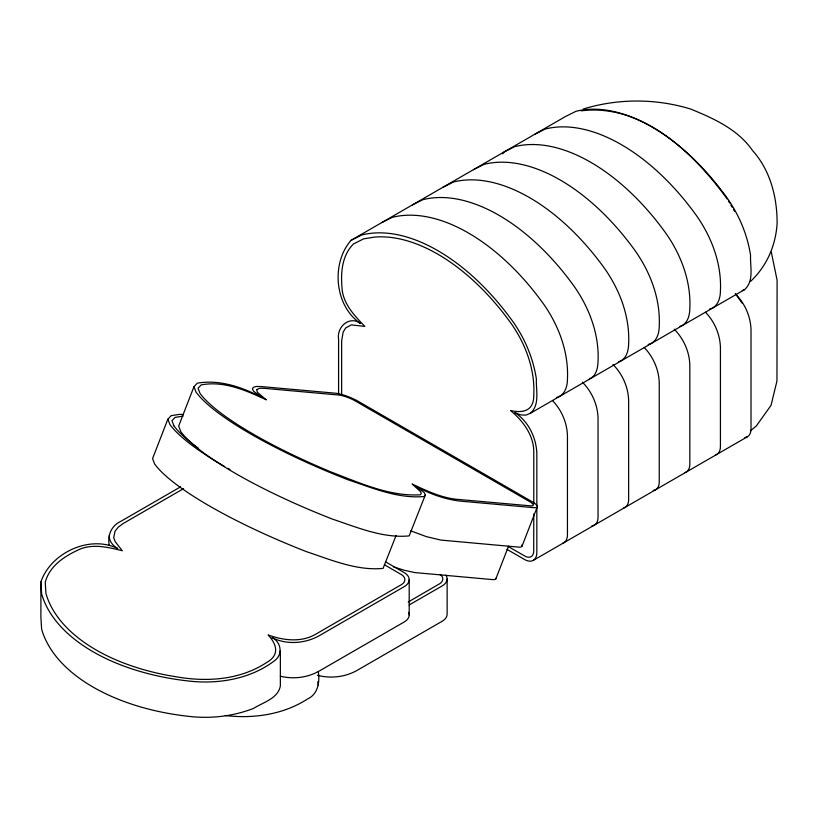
<?xml version="1.0" encoding="UTF-8"?>
<svg xmlns="http://www.w3.org/2000/svg" width="818" height="818" viewBox="0 0 818 818"><rect width="100%" height="100%" fill="white"/><g stroke="black" fill="none" stroke-linecap="round" stroke-linejoin="round"><path stroke-width="1.23" d="M109.336 545.504C107.148 535.923 111.238 525.954 120.195 521.7L180.604 486.822M385.421 561.772L404.123 572.569A17.311 9.99 0 0 1 404.123 586.7L318.458 636.159C304.388 643.654 286.32 644.962 271.954 637.57C280.993 641.67 283.079 654.063 275.083 660.33C252.108 678.03 222.036 683.766 193.58 681.527A184.101 106.289 0 0 1 41.616 593.786L40.9 581.935C50.604 552.978 89.53 534.604 117.751 548.541C113.058 545.913 108.835 541.117 109.336 535.412M318.304 671.445C319.899 681.987 318.202 694.093 307.445 699.042C285.073 713.48 257.793 718.214 231.525 716.149A184.101 106.289 0 0 1 225.257 715.494M183.109 414.583L179.592 414.337L171.177 415.677L167.864 419.164L152.567 458.591L154.612 463.959A184.101 38.906 21.2 0 0 306.576 551.7C331.034 559.829 356.904 570.964 383.069 568.387L396.106 535.442M193.968 386.669L178.672 426.096L180.706 431.475A184.101 38.906 21.2 0 0 332.681 519.205C357.129 527.334 383.008 538.469 409.174 535.892L425.36 494.839L424.164 492.508L415.994 486.403C429.399 493.663 444.051 499.072 459.215 501.015L533.408 507.641A17.311 3.661 21.2 0 0 531.772 501.516L357.987 401.188A17.311 3.661 21.2 0 0 335.145 393.172L260.962 386.546L256.218 386.495L253.314 387.303L252.425 388.928L253.611 391.27L261.791 397.374C242.2 387.129 219.572 379.286 197.281 383.182L193.968 386.669L196.013 392.037A184.101 38.906 21.2 0 0 347.977 479.777C372.425 487.906 398.305 499.041 424.47 496.465L425.36 494.839M495.933 578.674L508.53 546.199M522.037 546.179L537.334 506.751M536.843 505.544L536.843 453.55C536.301 437.61 528.408 421.321 514.819 412.569L520.524 414.89L525.831 415.135L530.391 413.284L744.564 289.633C754.308 281.065 750.034 266.525 750.546 255.298C747.437 235.052 739.482 215.911 727.877 199.071A184.101 106.289 60 0 0 575.903 111.33L565.279 116.637L351.106 240.287C330.881 263.171 334.439 306.065 360.615 323.539C349.603 315.186 336.535 326.883 338.591 339.081L338.591 393.611M502.671 153.835L504.082 151.974L514.716 146.657A184.101 106.289 60 0 1 666.68 234.398C681.598 256.116 691.149 282.098 689.83 308.693C689.686 315.554 687.488 324.357 679.952 326.351M530.391 413.284C540.136 404.716 535.862 390.176 536.373 378.949C533.264 358.703 525.309 339.562 513.704 322.721A184.101 106.289 60 0 0 361.73 234.981L351.106 240.287M750.413 281.525C766.691 266.341 775.638 245.758 777.1 223.703C777.284 197.496 770.362 170.287 752.488 150.451C737.877 129.336 713.664 118.436 690.637 109.039C655.78 98.364 618.03 98.364 583.183 109.039M750.382 430.83L756.313 426.025L771.047 405.319L776.957 381.004L777.1 280.237L771.302 252.128M183.621 488.612L123.344 523.408L118.303 527.089L115.041 531.219L113.712 537.682L115.246 541.731L122.322 550.77C108.753 547.395 94.254 543.735 80.593 548.878C65.542 555.504 49.745 565.32 45.246 582.191L45.931 593.479A179.684 103.743 0 0 0 176.054 676.752C206.545 682.192 239.776 680.075 266.3 662.733C279.347 655.494 277.578 645.187 268.099 634.932C283.161 640.422 300.983 642.703 315.482 634.339L402.18 584.195A12.976 7.485 0 0 0 402.18 575.074L384.378 564.706M408.223 601.997L440.125 583.479A12.976 7.485 0 0 0 440.125 574.369M409.123 605.013L442.068 585.985A17.311 9.99 0 0 0 445.82 575.095M533.264 560.391L747.437 436.74M534.686 134.305L545.309 128.999A184.101 106.289 60 0 1 697.273 216.729C712.202 238.447 721.742 264.429 720.423 291.034C720.413 298.406 717.56 307.445 709.41 309.153M473.489 169.633L484.113 164.326A184.101 106.289 60 0 1 636.087 252.056C651.005 273.774 660.555 299.766 659.236 326.362C659.226 333.734 656.373 342.773 648.214 344.48M442.896 187.302L453.52 181.985A184.101 106.289 60 0 1 605.484 269.725C620.412 291.443 629.952 317.425 628.633 344.03C628.49 350.881 626.291 359.685 618.766 361.679M412.292 204.96L422.926 199.653A184.101 106.289 60 0 1 574.89 287.394C589.819 309.102 599.359 335.094 598.04 361.689C597.794 368.11 596.117 376.454 589.308 378.877M381.699 222.629L392.333 217.322A184.101 106.289 60 0 1 544.297 305.053C559.215 326.771 568.766 352.752 567.447 379.358C567.436 386.73 564.584 395.769 556.434 397.476M742.284 290.554L744.564 289.633M581.291 110.829C642.6 103.211 694.104 153.447 727.151 198.917M183.058 416.127L175.083 417.405L171.944 420.697L173.897 425.81M317.374 675.249C330.288 678.725 344.634 677.192 356.403 670.78L442.068 621.322A17.311 9.99 0 0 0 447.139 614.257L447.139 578.919M280.359 676.2C293.028 679.349 306.975 677.754 318.458 671.486L404.123 622.028A17.311 9.99 0 0 0 408.601 612.375M393.386 566.802L404.276 570.279L414.869 572.58L492.017 579.553A17.311 3.661 21.2 0 0 495.923 578.162M410.738 530.841L426.464 536.659L440.963 540.085L518.111 547.068A17.311 3.661 21.2 0 0 521.731 545.054M507.927 546.373L525.81 556.598A12.976 7.485 60 0 0 533.704 552.038L533.786 513.888M507.007 549.379L524.614 559.532A17.311 9.99 60 0 0 536.843 552.467L536.843 508.08M735.372 293.856C744.85 303.304 750.689 316.494 751.016 329.899L751.016 428.816A17.311 9.99 60 0 1 744.901 437.528M705.464 312.21C714.523 321.607 720.106 334.48 720.423 347.558L720.423 446.485A17.311 9.99 60 0 1 715.638 454.931M674.185 329.184C683.654 338.632 689.492 351.822 689.83 365.227L689.83 464.143A17.311 9.99 60 0 1 685.044 472.589M644.267 347.548C653.326 356.934 658.909 369.808 659.236 382.885L659.236 481.812A17.311 9.99 60 0 1 653.112 490.514M612.989 364.521C622.467 373.959 628.296 387.159 628.633 400.554L628.633 499.471A17.311 9.99 60 0 1 623.848 507.927M582.396 382.18C591.864 391.628 597.702 404.818 598.04 418.213L598.04 517.14A17.311 9.99 60 0 1 591.925 525.841M552.477 400.534C561.537 409.93 567.119 422.804 567.447 435.882L567.447 534.808A17.311 9.99 60 0 1 562.651 543.254M735.454 293.713L742.049 303.049M728.398 200.983L729.656 203.058M730.903 205.124L732.151 207.189M733.398 209.265L734.656 211.33M167.864 419.164L169.909 424.532A184.101 38.906 21.2 0 0 224.694 466.505M317.803 681.66L318.304 685.32M533.786 503.765L533.786 451.884C533.776 435.145 522.886 420.851 510.606 410.544C524.226 413.632 534.042 410.012 533.786 395.094C535.054 369.797 526.025 345.073 511.812 324.429A179.684 103.743 60 0 0 374.634 237.087L363.621 238.866L353.499 243.928C341.147 256.259 340.533 274.848 342.333 291.198C344.705 305.595 355.124 316.321 364.828 326.392L351.259 324.899L345.656 327.977L343.131 332.128L341.648 340.953L341.648 394.102M409.194 579.635L409.194 614.962M280.359 650.709L280.359 686.036C277.813 698.756 263.089 702.314 253.611 708.378C234.521 715.801 213.968 718.49 193.58 716.854A184.101 106.289 0 0 1 41.616 629.124L40.9 617.263L40.9 581.935M229.981 469.512A184.101 38.906 21.2 0 1 227.844 468.305M198.396 448.233A179.684 37.976 21.2 0 1 173.886 425.81M256.637 389.613L257.506 392.425L266.32 399.838C246.177 390.534 223.907 380.534 201.177 384.91L198.048 388.202L199.991 393.315A179.684 37.976 21.2 0 0 331.065 471.976C359.542 482.743 389.511 496.72 420.503 494.778L421.28 493.356L420.248 491.342L412.088 483.99C426.137 490.616 440.605 497.497 456.239 499.256L531.301 505.913A12.976 2.74 21.2 0 0 530.248 501.966L354.061 400.247A12.976 2.74 21.2 0 0 339.327 395.084L264.091 388.315L259.827 388.264L256.637 389.613"/></g></svg>
